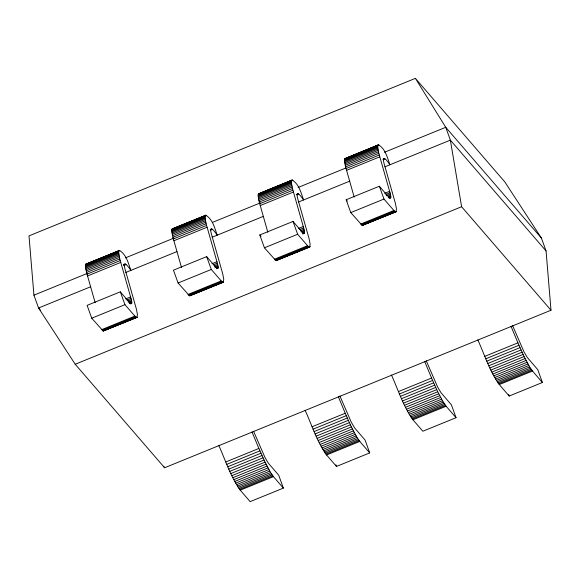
<?xml version="1.0" encoding="UTF-8"?>
<svg xmlns="http://www.w3.org/2000/svg" width="580" height="580" viewBox="0 0 580 580"><rect width="100%" height="100%" fill="white"/><g stroke="black" fill="none" stroke-linecap="round" stroke-linejoin="round"><path stroke-width="0.87" d="M95.149 302.695L86.565 272.469L85.535 267.112L85.695 264.306L119.422 250.408C126.375 254.446 128.354 263.327 130.877 270.367C124.207 260.558 123.134 263.139 125.57 271.012L136.373 308.995L137.409 314.353L137.025 317.427L103.146 330.977L91.734 318.202L87.116 305.363L120.321 291.827L130.225 303.289C133.415 305.82 130.891 298.178 130.58 296.909L119.777 258.926L118.675 252.619L118.9 250.77L119.422 250.408M181.496 267.489L172.912 237.263L171.883 231.913L172.035 229.107L205.769 215.209C212.722 219.247 214.694 228.129 217.225 235.168C210.555 225.359 209.481 227.933 211.917 235.813L222.72 273.796L223.749 279.154L223.373 282.228L189.493 295.771L178.082 283.004L173.456 270.164L206.668 256.628L216.572 268.09C219.762 270.621 217.232 262.979 216.927 261.711L206.125 223.728L205.015 217.42L205.248 215.571L205.769 215.209M267.837 232.29L259.26 202.065L258.223 196.714L258.383 193.908L292.117 180.003C299.07 184.041 301.042 192.923 303.572 199.969C296.902 190.16 295.822 192.734 298.265 200.615L309.067 238.597L310.097 243.955L309.713 247.029L275.841 260.572L264.422 247.805L259.804 234.965L293.016 221.43L302.912 232.892C306.102 235.422 303.579 227.78 303.267 226.512L292.465 188.529L291.363 182.221L291.595 180.365L292.117 180.003M354.184 197.091L345.6 166.866L344.571 161.508L344.73 158.71L378.464 144.804C385.417 148.843 387.389 157.724 389.912 164.763C383.242 154.962 382.169 157.535 384.613 165.416L395.408 203.399L396.445 208.756L396.06 211.831L362.181 225.374L350.769 212.599L346.151 199.767L379.356 186.224L389.26 197.693C392.45 200.216 389.927 192.582 389.615 191.313L378.812 153.33L377.711 147.023L377.935 145.167L378.464 144.804M103.516 331.057L104.19 330.252M362.551 225.46L363.225 224.649M415.389 78.358L29 235.879L33.937 295.169L38.556 308.002L75.212 364.247L164.611 467.763L551 310.242L546.063 250.951L541.445 238.119L504.788 181.874L415.389 78.358L445.737 127.288L541.445 238.119M85.695 264.306L118.9 250.77M172.035 229.107L205.248 215.571M258.383 193.908L291.595 180.365M344.73 158.71L377.935 145.167M85.92 264.038L115.645 252.184M117.305 251.502L119.792 250.487M206.139 215.289L172.26 228.839M260.108 193.292L292.487 180.09M346.449 158.094L378.827 144.891M85.543 264.755L118.748 251.213M171.883 229.549L205.095 216.014M258.231 194.351L291.443 180.815M344.578 159.152L377.783 145.616M290.435 181.366L292.922 180.351M85.463 265.372L118.675 251.829M171.81 230.173L205.015 216.63M258.158 194.967L291.363 181.431M344.498 159.768L377.711 146.232M85.463 266.155L118.675 252.619M171.81 230.956L205.015 217.42M258.151 195.757L291.363 182.221M344.498 160.559L377.711 147.023M85.535 267.112L118.748 253.576M171.883 231.913L205.088 218.37M258.223 196.714L291.435 183.171M344.571 161.508L377.783 147.972M85.681 268.228L118.893 254.685M172.028 233.022L205.24 219.487M258.375 197.823L291.588 184.288M344.723 162.625L377.928 149.089M85.905 269.497L119.118 255.954M172.253 234.291L205.458 220.755M258.6 199.092L291.805 185.556M344.94 163.893L378.153 150.358M86.203 270.911L119.407 257.375M172.55 235.712L205.755 222.169M258.89 200.513L292.102 186.97M345.238 165.307L378.45 151.772M86.565 272.469L119.777 258.926M172.912 237.263L206.125 223.728M259.26 202.065L292.465 188.529M345.6 166.866L378.812 153.33M33.937 295.169L87.609 273.281M125.353 257.897L174 238.068M212.577 222.343L260.384 202.855M298.127 187.463L345.926 167.975M384.511 152.25L445.737 127.288L450.355 140.128L461.608 206.726L551 310.242M87 274.159L120.212 260.616M173.347 238.953L206.56 225.417M259.695 203.754L292.9 190.218M346.043 168.555L379.248 155.019M87.507 275.971L120.712 262.428M173.848 240.765L207.06 227.23M260.195 205.567L293.407 192.031M346.543 170.368L379.748 156.832M123.446 264.567L125.106 263.893M123.823 264.85L125.483 264.168M210.163 229.644L211.823 228.969M296.51 194.445L298.171 193.771M382.858 159.246L384.518 158.572M123.438 265.647L125.925 264.632M210.612 230.108L212.273 229.433M296.96 194.909L298.62 194.235M383.308 159.71L384.968 159.036M90.552 286.803L38.556 308.002L40.325 310.053M125.78 272.448L176.944 251.589M212.164 237.227L263.327 216.369M298.555 202.014L349.711 181.156M384.932 166.801L450.355 140.128L546.063 250.951M125.599 298.946L130.58 296.909M211.939 263.74L216.927 261.711M298.287 228.542L303.267 226.512M384.634 193.343L389.615 191.313M126.817 300.041L130.971 298.345M213.164 264.835L217.319 263.146M299.512 229.637L303.659 227.947M385.86 194.438L390.007 192.749M127.97 300.998L131.29 299.642M214.317 265.8L217.638 264.444M300.665 230.601L303.985 229.245M386.178 195.736L390.325 194.046M128.216 302.151L131.537 300.795M214.564 266.952L217.884 265.596M300.911 231.754L304.232 230.398M388.085 196.214L390.572 195.199M129.217 302.803L131.703 301.788M215.557 267.605L218.051 266.59M301.904 232.406L304.399 231.391M388.252 197.207L390.739 196.192M91.734 318.202L124.947 304.667L135.416 316.738L137.025 317.427M178.082 283.004L211.287 269.461L221.763 281.539L223.373 282.228M264.422 247.805L297.634 234.262L308.103 246.34L309.713 247.029M350.769 212.599L383.982 199.063L394.451 211.135L396.06 211.831M129.304 303.637L131.798 302.622M216.478 268.098L218.138 267.416M302.825 232.899L304.486 232.218M389.173 197.693L390.833 197.019M130.145 303.949L131.805 303.275M216.485 268.75L218.145 268.069M302.832 233.551L304.493 232.87M389.18 198.345L390.84 197.671M302.76 234.023L304.42 233.341M101.638 329.665L134.843 316.129M187.978 294.466L221.19 280.93M274.325 259.267L307.538 245.731M360.673 224.069L393.878 210.525M102.203 330.274L135.416 316.738M188.551 295.075L221.763 281.539M274.898 259.876L308.103 246.34M361.238 224.677L394.451 211.135M102.711 330.716L135.923 317.173M189.058 295.51L222.263 281.974M275.399 260.311L308.611 246.775M361.746 225.112L394.958 211.577M113.325 326.525L115.819 325.51M124.947 321.791L126.607 321.11M191.371 294.712L193.858 293.697M197.178 292.342L199.672 291.327M201.332 290.652L203.819 289.637M207.14 288.282L209.634 287.267M217.108 284.222L219.595 283.207M306.769 247.667L310.09 246.311M366.546 223.3L369.039 222.285M370.7 221.604L373.194 220.588M376.514 219.233L379.001 218.218M386.476 215.173L388.962 214.158M103.146 330.977L136.358 317.434M189.493 295.771L222.706 282.235M275.841 260.572L309.046 247.036M362.181 225.374L395.393 211.838M104.037 330.694L137.25 317.159M223.597 281.96L189.863 295.858M309.938 246.761L276.211 260.659M363.08 225.098L396.285 211.555M75.212 364.247L461.608 206.726M225.685 461.992L258.89 448.456L265.046 462.151L270.606 472.548L273.455 476.637L283.359 488.099L250.147 501.642L240.25 490.173C230.557 476.68 225.569 460.455 218.79 445.469M312.025 426.793L345.238 413.25L351.386 426.952L356.946 437.342L359.803 441.438L369.707 452.9L336.494 466.443L326.591 454.974C316.905 441.482 311.91 425.256 305.131 410.27M398.373 391.594L431.585 378.051L437.733 391.754L443.294 402.143L446.15 406.239L456.047 417.701L422.842 431.237L412.938 419.775C403.252 406.283 398.257 390.05 391.478 375.064M484.721 356.388L517.925 342.852L524.081 356.548L529.641 366.944L532.498 371.033L542.394 382.503L509.189 396.038L499.286 384.576C489.592 371.084 484.604 354.851 477.826 339.865M226.7 464.399L259.912 450.863M313.048 429.2L346.253 415.664M399.388 394.001L432.6 380.458M485.736 358.802L518.948 345.26M227.73 466.777L260.935 453.234M314.07 431.571L347.282 418.035M400.417 396.372L433.63 382.836M486.765 361.173L519.97 347.637M228.759 469.104L261.971 455.561M315.107 433.905L348.312 420.362M401.447 398.699L434.659 385.163M487.795 363.5L521.007 349.965M229.789 471.373L263.001 457.83M316.136 436.174L349.349 422.632M402.484 400.968L435.689 387.433M488.824 365.77L522.036 352.234M230.818 473.57L264.031 460.034M317.166 438.371L350.371 424.836M403.506 403.173L436.718 389.629M489.853 367.974L523.066 354.431M231.833 475.687L265.046 462.151M318.181 440.488L351.386 426.952M404.521 405.289L437.733 391.754M490.868 370.091L524.081 356.548M232.834 477.717L266.039 464.174M319.174 442.511L352.386 428.975M405.522 407.312L438.734 393.776M491.869 372.113L525.074 358.578M233.805 479.631L267.017 466.095M320.153 444.432L353.365 430.897M406.5 409.233L439.705 395.698M492.848 374.035L526.053 360.499M234.755 481.443L267.967 467.9M321.102 446.238L354.315 432.702M407.45 411.039L440.655 397.503M493.79 375.84L527.002 362.304M235.676 483.125L268.888 469.583M322.023 447.92L355.228 434.384M408.363 412.721L441.576 399.185M494.711 377.522L527.923 363.986M236.553 484.67L269.765 471.134M322.9 449.471L356.113 435.935M409.248 414.272L442.453 400.736M495.588 379.074L528.8 365.538M237.394 486.084L270.606 472.548M323.742 450.885L356.946 437.342M410.082 415.686L443.294 402.143M496.429 380.48L529.641 366.944M238.184 487.345L271.396 473.802M324.532 452.146L357.744 438.603M410.879 416.94L444.084 403.404M497.227 381.741L530.432 368.206M238.931 488.447L272.136 474.911M325.279 453.248L358.483 439.712M411.619 418.049L444.831 404.514M497.966 382.851L531.178 369.315M239.62 489.397L272.825 475.854M325.96 454.198L359.172 440.655M412.308 418.992L445.52 405.456M498.655 383.793L531.867 370.257M240.25 490.173L273.455 476.637M326.591 454.974L359.803 441.438M412.938 419.775L446.15 406.239M499.286 384.576L532.498 371.033M344.955 158.434L346.057 158.688M258.607 193.64L259.717 193.887M86.587 264.031L87.022 264.291M346.151 199.767L347.311 201.115M259.804 234.965L260.971 236.314M163.661 466.233L164.611 467.763M512.582 325.59L524.008 351.879L527.358 357.555L537.776 369.663L542.394 382.503M511.031 326.33L517.925 342.852M426.242 360.789L437.661 387.077L441.017 392.754L451.428 404.862L456.047 417.701M424.69 361.529L431.585 378.051M339.894 395.995L351.32 422.276L354.67 427.953L365.081 440.068L369.707 452.9M338.343 396.727L345.238 413.25M253.547 431.194L264.973 457.475L268.322 463.152L278.741 475.266L283.359 488.099M251.995 431.926L258.89 448.456M508.609 394.436L509.189 396.038M379.356 186.224L383.982 199.063M293.016 221.43L297.634 234.262M335.914 464.834L336.494 466.443M206.668 256.628L211.287 269.461M120.321 291.827L124.947 304.667"/></g></svg>
